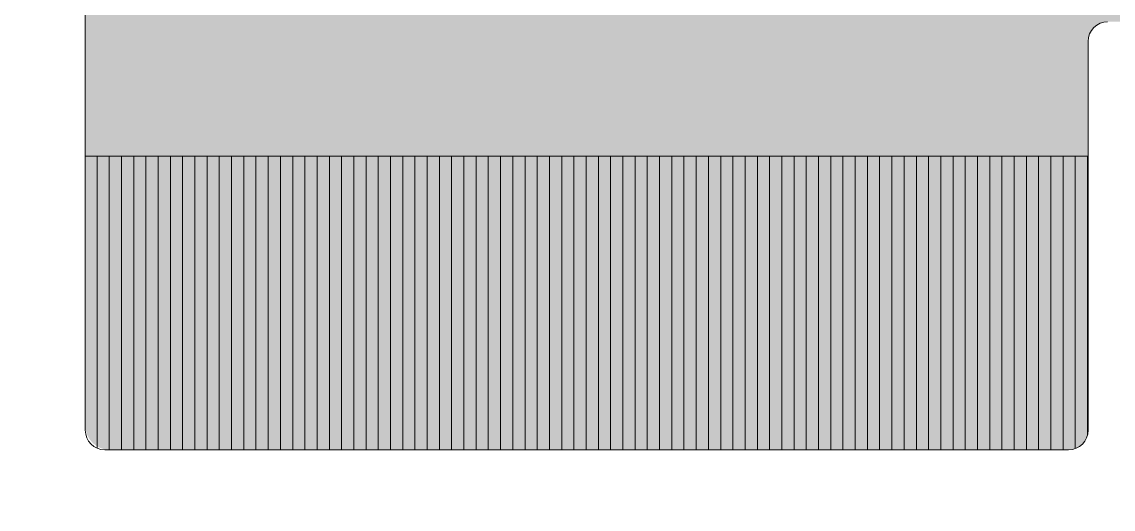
# Model space of a CAD drawing. Header units: metres. Extents: x 113 to 2416, y -346 to 476.
# Drawn here: x 221.732 to 223.963, y -163.55 to -162.553 of the extents above; entities that cross this region are included whole.
import ezdxf

# ---------------------------------------------------------------- set-up
doc = ezdxf.new("R2010")
doc.units = ezdxf.units.M
doc.linetypes.add('0', pattern=[0])
doc.layers.get('0').update_dxf_attribs({"color": 250, "linetype": '0', "lineweight": 20})
for name, color, linetype, lineweight in [('A-WALL', 250, 'Continuous', 20), ('baños', 140, 'Continuous', 0), ('closets', 253, 'Continuous', 0), ('SE-3', 253, 'Continuous', 5)]:
    doc.layers.add(name, color=color, linetype=linetype, lineweight=lineweight)
doc.styles.get("Standard").update_dxf_attribs({"font": 'arial.ttf', "height": 0.1875})

# ---------------------------------------------------------------- blocks, each defined once
blk = doc.blocks.new('PL BASE 2N NASAS 09')
at = {"layer": 'closets'}
h = blk.add_hatch(dxfattribs=at)
h.set_pattern_fill('LINE', color=256, scale=0.2, angle=90)
h.set_pattern_definition([(90, (-796.989285, 240.300376), (-0.025, 2e-18), [])])
edge = h.paths.add_edge_path()
edge.add_arc((173.9075, -21.3717), 0.04, 270, 360)
edge.add_line((173.9475, -21.3717), (173.9475, -20.8108))
edge.add_line((173.9475, -20.8108), (171.8975, -20.8108))
edge.add_line((171.8975, -20.8108), (171.8975, -21.3717))
edge.add_arc((171.9375, -21.3717), 0.04, 180, 270)
edge.add_line((171.9375, -21.4117), (173.9075, -21.4117))
at = {"layer": 'A-WALL'}
for p, q in [((171.8975, -19.4517), (171.8975, -21.3717)), ((173.9475, -20.5758), (173.9475, -21.3717)), ((171.9375, -21.4117), (173.9075, -21.4117))]:
    blk.add_line(p, q, dxfattribs=at)
for centre, start, end in [((173.9875, -20.5758), 90, 180), ((171.9375, -21.3717), 180, 270), ((173.9075, -21.3717), 270, 0)]:
    blk.add_arc(centre, 0.04, start, end, dxfattribs=at)
at = {"layer": 'closets'}
blk.add_line((171.8975, -20.8108), (173.9475, -20.8108), dxfattribs=at)
at = {"layer": 'baños', "linetype": 'Continuous', "flags": 8}
for tag, p in [('MODELNUMBER', (167.1329, -5.6306, 0)), ('TRADENAME', (167.1329, -5.6307, 0)), ('PRODUCT', (167.1329, -5.6307, 0)), ('MATERIAL', (167.1329, -5.6307, 0)), ('MODELNUMBER', (168.3076, -5.6306, 0)), ('TRADENAME', (168.3076, -5.6307, 0)), ('PRODUCT', (168.3076, -5.6307, 0)), ('MATERIAL', (168.3076, -5.6307, 0))]:
    blk.add_attdef(tag, p, '', height=0.0000254, rotation=180.0001, dxfattribs=at)
at = {"layer": 'baños', "linetype": 'Continuous'}
for tag, p, rotation in [('MODELNUMBER', (169.2428, -19.7065), 180.0001), ('TRADENAME', (169.2428, -19.7064), 180.0001), ('MATERIAL', (169.243, -19.7063), 180.0001), ('PRODUCT', (169.243, -19.7064), 180.0001), ('MODELNUMBER', (169.9524, -19.7065), 179.9999), ('MATERIAL', (169.9524, -19.7063), 179.9999), ('TRADENAME', (169.9524, -19.7064), 179.9999), ('PRODUCT', (169.9524, -19.7064), 179.9999)]:
    blk.add_attdef(tag, p, '', height=0.0000254, rotation=rotation, dxfattribs=at)
blk = doc.blocks.new('PL MUEBLES 2N NASAS 09')
blk.add_blockref('PL BASE 2N NASAS 09', (49.9143, 62.717))

msp = doc.modelspace()

# ---------------------------------------------------------------- hatches: boundary and pattern name
at = {"layer": 'SE-3', "true_color": 0xffc78f, "transparency": 33554483}
h = msp.add_hatch(color=31, dxfattribs=at)
h.dxf.hatch_style = 1
edge = h.paths.add_edge_path()
edge.add_arc((218.5718, -161.4687), 0.04, 0, 90, ccw=False)
edge.add_line((218.6118, -161.4687), (218.6118, -162.3287))
edge.add_line((218.6118, -162.3287), (218.6118, -163.3887))
edge.add_arc((218.5718, -163.3887), 0.04, 270, 360, ccw=False)
edge.add_line((218.5718, -163.4287), (218.4502, -163.4288))
edge.add_arc((218.4518, -163.4687), 0.04, 92.3972, 177.4822)
edge.add_line((218.4119, -163.467), (218.4118, -163.5387))
edge.add_arc((218.4518, -163.5387), 0.04, 180, 270)
edge.add_line((218.4518, -163.5787), (217.4218, -163.5778))
edge.add_line((217.4218, -163.5778), (217.4501, -163.5661))
edge.add_line((217.4501, -163.5661), (217.4618, -163.5378))
edge.add_line((217.4618, -163.5378), (217.4617, -163.4651))
edge.add_arc((217.4218, -163.4678), 0.04, 3.9348, 90)
edge.add_line((217.4218, -163.4278), (216.7118, -163.4287))
edge.add_line((216.7118, -163.4287), (216.7118, -163.3787))
edge.add_line((216.7118, -163.3787), (216.7118, -161.4987))
edge.add_arc((216.7818, -161.4987), 0.07, 90, 180, ccw=False)
edge.add_line((216.7818, -161.4287), (217.4218, -161.4287))
edge.add_line((217.4218, -161.4287), (217.4618, -161.3887))
edge.add_line((217.4618, -161.3887), (217.4618, -161.2687))
edge.add_line((217.4618, -161.2687), (217.4218, -161.2287))
edge.add_line((217.4218, -161.2287), (218.4518, -161.2287))
edge.add_line((218.4518, -161.2287), (218.4118, -161.2687))
edge.add_line((218.4118, -161.2687), (218.4118, -161.3887))
edge.add_line((218.4118, -161.3887), (218.4499, -161.4287))
edge.add_line((218.4499, -161.4287), (218.5718, -161.4287))
edge = h.paths.add_edge_path()
edge.add_line((221.6718, -163.5787), (216.7518, -163.5778))
edge.add_arc((216.7518, -163.6178), 0.04, 90, 180)
edge.add_line((216.7118, -163.6178), (216.7118, -166.9787))
edge.add_arc((216.7618, -166.9787), 0.05, 180, 270)
edge.add_line((216.7618, -167.0287), (221.6618, -167.0287))
edge.add_arc((221.6618, -166.9787), 0.05, 270, 360)
edge.add_line((221.7118, -166.9787), (221.7118, -163.6187))
edge.add_arc((221.6718, -163.6187), 0.04, 360, 450)
edge = h.paths.add_edge_path()
edge.add_arc((218.8018, -161.4687), 0.04, 90, 180)
edge.add_line((218.7618, -161.4687), (218.7618, -162.3287))
edge.add_arc((218.7118, -162.3287), 0.05, 270, 360, ccw=False)
edge.add_line((218.7118, -162.3787), (218.6618, -162.3787))
edge.add_arc((218.6618, -162.3287), 0.05, 180, 270, ccw=False)
edge.add_line((218.6118, -162.3287), (218.6119, -163.3172))
edge.add_arc((218.6518, -163.3187), 0.04, 90, 177.7727, ccw=False)
edge.add_line((218.6518, -163.2787), (218.7218, -163.2787))
edge.add_arc((218.7218, -163.3187), 0.04, 0, 90, ccw=False)
edge.add_line((218.7618, -163.3187), (218.7618, -163.3887))
edge.add_arc((218.8018, -163.3887), 0.04, 180, 270)
edge.add_line((218.8018, -163.4287), (221.6418, -163.4287))
edge.add_arc((221.6418, -163.3587), 0.07, 270, 360)
edge.add_line((221.7118, -163.3587), (221.7118, -161.4687))
edge.add_arc((221.6718, -161.4687), 0.04, 0, 90)
edge.add_line((221.6718, -161.4287), (218.8018, -161.4287))
edge = h.paths.add_edge_path()
edge.add_line((221.8618, -161.4687), (221.8618, -161.4987))
edge.add_line((221.8618, -161.4987), (221.8618, -163.3787))
edge.add_arc((221.9118, -163.3787), 0.05, 180, 270)
edge.add_line((221.9118, -163.4287), (223.8718, -163.4287))
edge.add_arc((223.8718, -163.3887), 0.04, 270, 360)
edge.add_line((223.9118, -163.3887), (223.9118, -162.5928))
edge.add_arc((223.9518, -162.5928), 0.04, 90, 180, ccw=False)
edge.add_line((223.9518, -162.5528), (224.0718, -162.5528))
edge.add_arc((224.0718, -162.5928), 0.04, 0, 90, ccw=False)
edge.add_line((224.1118, -162.5928), (224.1111, -161.5705))
edge.add_arc((224.0718, -161.5628), 0.04, 270, 348.9301, ccw=False)
edge.add_line((224.0718, -161.6028), (223.9518, -161.6028))
edge.add_arc((223.9518, -161.5628), 0.04, 180, 270, ccw=False)
edge.add_line((223.9118, -161.5628), (223.9118, -161.4687))
edge.add_arc((223.8718, -161.4687), 0.04, 0, 90)
edge.add_line((223.8718, -161.4287), (222.9713, -161.4283))
edge.add_arc((222.9768, -161.3887), 0.04, 180, 262.1166, ccw=False)
edge.add_line((222.9368, -161.3887), (222.9368, -161.2671))
edge.add_arc((222.9768, -161.2671), 0.04, 94.5466, 180, ccw=False)
edge.add_line((222.9736, -161.2272), (221.9468, -161.2287))
edge.add_arc((221.9468, -161.2687), 0.04, 0, 90, ccw=False)
edge.add_line((221.9868, -161.2687), (221.9868, -161.3887))
edge.add_arc((221.9468, -161.3887), 0.04, -90, 0, ccw=False)
edge.add_line((221.9468, -161.4287), (221.905, -161.4287))
edge.add_arc((221.902, -161.4688), 0.0402, 85.713, 179.8867)

# ---------------------------------------------------------------- block references
msp.add_blockref('PL MUEBLES 2N NASAS 09', (0.05, -204.734))

doc.saveas('drawing.dxf')
